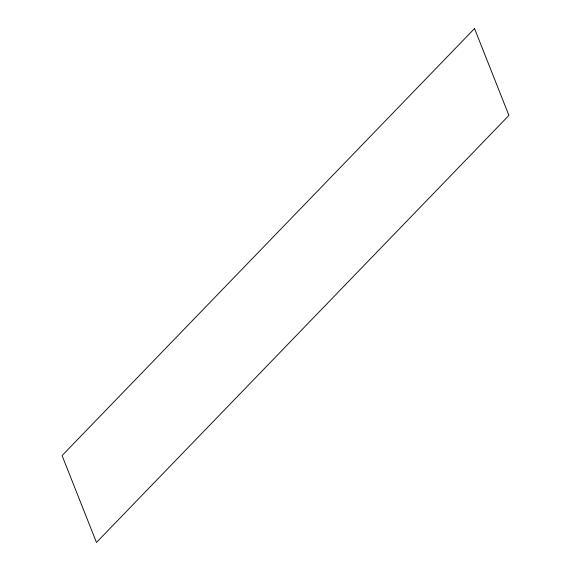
<?xml version="1.0" encoding="UTF-8"?>
<svg xmlns="http://www.w3.org/2000/svg" width="571" height="571" viewBox="0 0 571 571"><rect width="100%" height="100%" fill="white"/><g stroke="black" fill="none" stroke-linecap="round" stroke-linejoin="round"><path stroke-width="0.86" d="M474.53 28.55L62.075 455.579L96.47 542.45L508.925 115.421L474.53 28.55"/></g></svg>
